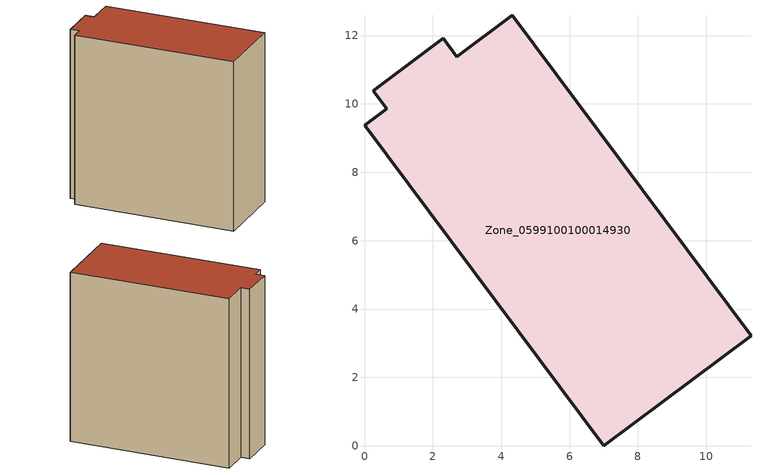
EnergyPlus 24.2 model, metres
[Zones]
Zone_0599100100014930
 floor ground (C_G): 11.31,3.22 6.99,0 0,9.38 0.65,9.86 0.26,10.39 2.3,11.92 2.69,11.38 4.32,12.59 z0
 wall outside (C_F): 2.69,11.38 2.3,11.92 0.26,10.39 0.65,9.86 0,9.38 6.99,0 11.31,3.22 4.32,12.59 2.69,11.38 z0:12.51
 roof outside (C_R): 11.31,3.22 4.32,12.59 2.69,11.38 2.3,11.92 0.26,10.39 0.65,9.86 0,9.38 6.99,0 z12.51
[BUILDING]
Pand.0599100100014930: North Axis=0; Terrain=City; Loads Convergence Tolerance Value=0.04; Temperature Convergence Tolerance Value=0.4; Solar Distribution=FullExterior; Maximum Number of Warmup Days=25; Minimum Number of Warmup Days=1
[Site:Location]
Rotterdam.The.Hague.AP_ZH_NLD Design_Conditions: Latitude=51.96; Longitude=4.45; Time Zone=1; Elevation=-4.5
[SITE:GROUNDTEMPERATURE:BUILDINGSURFACE]
18, 18, 18, 18, 18, 18, 18, 18, 18, 18, 18, 18
[MATERIAL] Thermal Absorptance=0.9; Solar Absorptance=0.7; Visible Absorptance=0.7
Name | Roughness | Thickness | Conductivity | Density | Specific Heat
G.TI.2015-2018 | MediumSmooth | 0.15 | 0.0428571 | 540 | 1210
F.TI.2015-2018 | Rough | 0.3 | 0.0666667 | 1920 | 840
R.TI.2015-2018 | MediumRough | 0.2 | 0.0333333 | 1500 | 1000
[CONSTRUCTION]
C_G: G.TI.2015-2018
C_F: F.TI.2015-2018
C_R: R.TI.2015-2018
[ZONE]
Zone_0599100100014930: Type=1; Multiplier=1; Ceiling Height=Autocalculate; Volume=Autocalculate; Floor Area=autocalculate; Part of Total Floor Area=Yes
[ZONEINFILTRATION:DESIGNFLOWRATE]
Infil_Zone_0599100100014930: Zone or ZoneList or Space or SpaceList=Zone_0599100100014930; Schedule=AlwaysOn; Design Flow Rate Calculation Method=Flow/Area; Flow Rate per Floor Area=0.0015; Constant Term Coefficient=1; Temperature Term Coefficient=0; Velocity Term Coefficient=0; Velocity Squared Term Coefficient=0
[HVACTEMPLATE:ZONE:IDEALLOADSAIRSYSTEM]
Zone_0599100100014930: Maximum Heating Supply Air Temperature=50; Minimum Cooling Supply Air Temperature=13; Maximum Heating Supply Air Humidity Ratio=0.0156; Minimum Cooling Supply Air Humidity Ratio=0.0077; Heating Limit=NoLimit; Cooling Limit=NoLimit; Dehumidification Control Type=ConstantSensibleHeatRatio; Cooling Sensible Heat Ratio=0.7; Dehumidification Setpoint=60; Humidification Control Type=None; Humidification Setpoint=30; Outdoor Air Method=None; Outdoor Air Flow Rate per Person=0.00944; Outdoor Air Flow Rate per Zone Floor Area=0; Outdoor Air Flow Rate per Zone=0; Demand Controlled Ventilation Type=None; Outdoor Air Economizer Type=NoEconomizer; Heat Recovery Type=None; Sensible Heat Recovery Effectiveness=0.7; Latent Heat Recovery Effectiveness=0.65
[ZONECONTROL:THERMOSTAT]
ThermostatControl_Zone_0599100100014930: Zone or ZoneList=Zone_0599100100014930; Control Type Schedule=DualSetpointControlType; Control 1=Thermostat_Zone_0599100100014930; Temperature Difference Between Cutout And Setpoint=0
[THERMOSTATSETPOINT:DUALSETPOINT]
Thermostat_Zone_0599100100014930: Heating Setpoint Temperature Schedule=HeatingSetpoint_Zone_0599100100014930; Cooling Setpoint Temperature Schedule=CoolingSetpoint_Zone_0599100100014930
[SCHEDULE:COMPACT]
HeatingSetpoint_Zone_0599100100014930: Through: 12/31, For: AllDays, Until: 24:00, 21
CoolingSetpoint_Zone_0599100100014930: Through: 12/31, For: AllDays, Until: 24:00, 24
DualSetpointControlType: Through: 12/31, For: AllDays, Until: 24:00, 4
AlwaysOn: Through: 12/31, For: AllDays, Until: 24:00, 1
